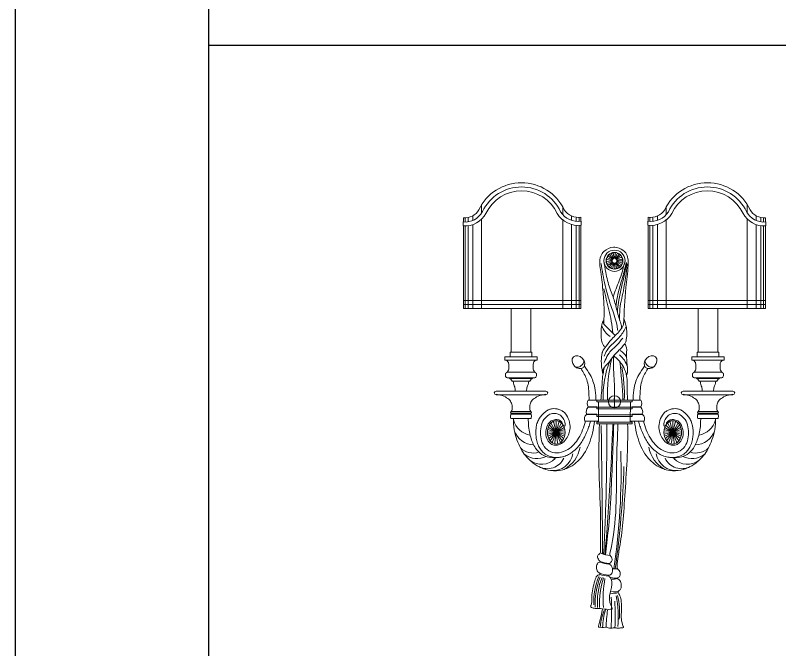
# Model space of a CAD drawing. Header units: inches. Extents: x 193287 to 241687, y 437648 to 550079.
# Drawn here: x 234135.5 to 234550.2, y 460500.8 to 460844.9 of the extents above; entities that cross this region are included whole.
import ezdxf

# ---------------------------------------------------------------- set-up
doc = ezdxf.new("R2010")
doc.units = ezdxf.units.IN
doc.header["$MEASUREMENT"] = 0
doc.layers.add('Bronze', color=40, linetype='Continuous', lineweight=0)
for name, color, linetype in [('CQ SPOT DETAIL DIMENSION', 9, 'Continuous'), ('CQ-legend tex box', 3, 'Continuous'), ('E-LITE-FIXT-NORM-CEILING', 3, 'Continuous')]:
    doc.layers.add(name, color=color, linetype=linetype)

# ---------------------------------------------------------------- blocks, each defined once
blk = doc.blocks.new('laudarte T150')
at = {"color": 1, "lineweight": 0}
for p, q in [((-4940.05, -10901.9), (-4940.05, -10887.47)), ((-4947.26, -10894.69), (-4932.84, -10894.69))]:
    blk.add_line(p, q, dxfattribs=at)
blk.add_circle((-4940.05, -10894.69), 7.21, dxfattribs=at)
at = {"layer": 'Bronze', "color": 0, "lineweight": 0}
for p, q in [((-5098.43, -10659.56), (-5098.43, -10669.67)), ((-5001.68, -10661.87), (-5001.68, -10671.98)), ((-4878.43, -10661.87), (-4878.43, -10671.98)), ((-4781.68, -10659.56), (-4781.68, -10669.67)), ((-5108.8, -10672.86), (-5108.8, -10678.43)), ((-4991.31, -10672.86), (-4991.31, -10678.43)), ((-4888.8, -10672.86), (-4888.8, -10678.43)), ((-4771.31, -10672.86), (-4771.31, -10678.43)), ((-5120.05, -10675.37), (-5120.05, -10680.36)), ((-5117.91, -10675.37), (-5117.91, -10680.42)), ((-5114.52, -10675.37), (-5114.52, -10680.11)), ((-5098.43, -10676.91), (-5098.43, -10783.55)), ((-5001.68, -10676.91), (-5001.68, -10783.55)), ((-4985.59, -10675.37), (-4985.59, -10679.69)), ((-4982.2, -10675.37), (-4982.2, -10679.77)), ((-4980.05, -10675.37), (-4980.05, -10679.58)), ((-4900.05, -10675.37), (-4900.05, -10679.58)), ((-4897.91, -10675.37), (-4897.91, -10679.77)), ((-4894.52, -10675.37), (-4894.52, -10679.69)), ((-4878.43, -10676.91), (-4878.43, -10783.55)), ((-4781.68, -10676.91), (-4781.68, -10783.55)), ((-4765.59, -10675.37), (-4765.59, -10680.11)), ((-4762.2, -10675.37), (-4762.2, -10680.42)), ((-4760.05, -10675.37), (-4760.05, -10680.36)), ((-5120.05, -10684.99), (-5120.05, -10783.55)), ((-5117.91, -10685.04), (-5117.91, -10783.55)), ((-5114.52, -10684.79), (-5114.52, -10783.55)), ((-5108.8, -10683.4), (-5108.8, -10783.55)), ((-4991.31, -10683.4), (-4991.31, -10783.55)), ((-4985.59, -10684.79), (-4985.59, -10783.55)), ((-4982.2, -10685.04), (-4982.2, -10783.55)), ((-4980.05, -10684.99), (-4980.05, -10783.55)), ((-4900.05, -10684.99), (-4900.05, -10783.55)), ((-4897.91, -10685.04), (-4897.91, -10783.55)), ((-4894.52, -10684.79), (-4894.52, -10783.55)), ((-4888.8, -10683.4), (-4888.8, -10783.55)), ((-4771.31, -10683.4), (-4771.31, -10783.55)), ((-4765.59, -10684.79), (-4765.59, -10783.55)), ((-4762.2, -10685.04), (-4762.2, -10783.55)), ((-4760.05, -10684.99), (-4760.05, -10783.55))]:
    blk.add_line(p, q, dxfattribs=at)
at = {"layer": 'Bronze', "lineweight": 0}
for p, q in [((-5034.66, -10859.56), (-5068.26, -10859.56)), ((-4845.44, -10859.56), (-4811.85, -10859.56)), ((-5035.32, -10865.99), (-5067.75, -10865.99)), ((-5038.34, -10867.1), (-5064.73, -10867.1)), ((-5042.16, -10870.27), (-5060.91, -10870.27)), ((-4844.79, -10865.99), (-4812.36, -10865.99)), ((-4841.76, -10867.1), (-4815.38, -10867.1)), ((-4837.94, -10870.27), (-4819.2, -10870.27))]:
    blk.add_line(p, q, dxfattribs=at)
at = {"layer": 'Bronze', "color": 0, "lineweight": 0}
for points in [[(-5120.05, -10675.37, 0.298295), (-5101.85, -10665.72, -0.631092), (-4999.9, -10665.72, 0.301759), (-4980.05, -10674.55, -0.068954)], [(-4760.05, -10675.37, -0.298295), (-4778.26, -10665.72, 0.631092), (-4880.21, -10665.72, -0.301759), (-4900.05, -10674.55, 0.068954)], [(-5120.51, -10680.32, 0.300102), (-5097.42, -10667.98, -0.633889), (-5004.27, -10668.11, 0.299887), (-4979.71, -10679.53, 0.299887)], [(-5120.46, -10684.96, 0.296839), (-5093.29, -10670.06, -0.636601), (-5008.35, -10670.3, 0.295877), (-4979.74, -10684.19, 0.295877)], [(-4759.6, -10680.32, -0.300102), (-4782.69, -10667.98, 0.633889), (-4875.84, -10668.11, -0.299887), (-4900.39, -10679.53, -0.299887)], [(-4759.64, -10684.96, -0.296839), (-4786.82, -10670.06, 0.636601), (-4871.76, -10670.3, -0.295877), (-4900.37, -10684.19, -0.295877)]]:
    blk.add_lwpolyline(points, format="xyb", dxfattribs=at)
for points in [[(-5120.51, -10680.32), (-5120.46, -10684.96)], [(-5120.05, -10680.36), (-5120.05, -10675.37)], [(-4980.05, -10674.55), (-4980.05, -10679.58)], [(-4980.05, -10679.58), (-4980.05, -10675.37)], [(-4979.71, -10679.53), (-4979.74, -10684.19)], [(-4900.39, -10679.53), (-4900.37, -10684.19)], [(-4900.05, -10674.55), (-4900.05, -10679.58)], [(-4900.05, -10679.58), (-4900.05, -10675.37)], [(-4760.05, -10680.36), (-4760.05, -10675.37)], [(-4759.6, -10680.32), (-4759.64, -10684.96)], [(-5051.54, -10783.55), (-5120.05, -10783.55), (-5120.05, -10684.99)], [(-4980.05, -10684.23), (-4980.05, -10783.55), (-5051.54, -10783.55)], [(-4900.05, -10684.23), (-4900.05, -10783.55), (-4828.57, -10783.55)], [(-4828.57, -10783.55), (-4760.05, -10783.55), (-4760.05, -10684.99)]]:
    blk.add_lwpolyline(points, dxfattribs=at)
at = {"layer": 'Bronze', "lineweight": 0}
for points in [[(-4944.87, -10717.79), (-4943.07, -10717.96), (-4941.01, -10723.8)], [(-4942.54, -10716.87), (-4940.84, -10717.48), (-4940.3, -10723.65)], [(-4940.05, -10716.55), (-4938.56, -10717.57), (-4939.58, -10723.68)], [(-4937.57, -10716.87), (-4936.38, -10718.22), (-4938.88, -10723.89)], [(-4935.24, -10717.79), (-4934.42, -10719.39), (-4938.26, -10724.26)], [(-4950.02, -10725.91), (-4948.92, -10724.49), (-4942.88, -10725.89)], [(-4949.86, -10728.41), (-4949.15, -10726.76), (-4942.95, -10726.61)], [(-4949.55, -10723.45), (-4948.13, -10722.35), (-4942.63, -10725.2)], [(-4949.09, -10730.79), (-4948.81, -10729.01), (-4942.84, -10727.33)], [(-4948.49, -10721.19), (-4946.83, -10720.47), (-4942.21, -10724.61)], [(-4946.89, -10719.26), (-4945.11, -10718.98), (-4941.67, -10724.13)], [(-4933.22, -10719.26), (-4932.82, -10721.02), (-4937.75, -10724.78)], [(-4931.62, -10721.19), (-4931.68, -10722.99), (-4937.38, -10725.41)], [(-4930.24, -10728.41), (-4931.52, -10729.69), (-4937.33, -10727.54)], [(-4930.55, -10723.45), (-4931.06, -10725.19), (-4937.19, -10726.11)], [(-4930.09, -10725.91), (-4931, -10727.47), (-4937.17, -10726.84)], [(-4947.75, -10732.91), (-4947.92, -10731.11), (-4942.56, -10728)], [(-4945.92, -10734.62), (-4946.54, -10732.92), (-4942.12, -10728.58)], [(-4943.73, -10735.83), (-4944.74, -10734.34), (-4941.55, -10729.03)], [(-4941.31, -10736.45), (-4942.66, -10735.26), (-4940.88, -10729.32)], [(-4938.8, -10736.45), (-4940.41, -10735.63), (-4940.17, -10729.44)], [(-4936.38, -10735.83), (-4938.14, -10735.43), (-4939.44, -10729.38)], [(-4934.18, -10734.62), (-4935.99, -10734.68), (-4938.76, -10729.13)], [(-4932.36, -10732.91), (-4934.09, -10733.41), (-4938.15, -10728.73)], [(-4931.02, -10730.79), (-4932.57, -10731.71), (-4937.67, -10728.19)], [(-5063.48, -10909.27), (-5051.54, -10909.27)], [(-5063.34, -10908.37), (-5051.54, -10908.37)], [(-5063.24, -10906.24), (-5051.54, -10906.24)], [(-5039.83, -10906.24), (-5051.54, -10906.24)], [(-5039.74, -10908.37), (-5051.54, -10908.37)], [(-5039.59, -10909.27), (-5051.54, -10909.27)], [(-4840.51, -10909.27), (-4828.57, -10909.27)], [(-4840.37, -10908.37), (-4828.57, -10908.37)], [(-4840.28, -10906.24), (-4828.57, -10906.24)], [(-4816.86, -10906.24), (-4828.57, -10906.24)], [(-4816.77, -10908.37), (-4828.57, -10908.37)], [(-4816.63, -10909.27), (-4828.57, -10909.27)], [(-5063.79, -10914.68), (-5051.54, -10914.68)], [(-5039.28, -10914.68), (-5051.54, -10914.68)], [(-5009.49, -10931.15), (-5012.54, -10919.26), (-5013.14, -10918.09)], [(-5009.49, -10931.15), (-5009.49, -10918.87), (-5009.86, -10917.24)], [(-5009.49, -10931.15), (-5006.43, -10919.26), (-5006.4, -10917.86)], [(-4870.62, -10931.15), (-4873.67, -10919.26), (-4873.71, -10917.86)], [(-4870.62, -10931.15), (-4870.62, -10918.87), (-4870.25, -10917.24)], [(-4870.62, -10931.15), (-4867.57, -10919.26), (-4866.96, -10918.09)], [(-4840.82, -10914.68), (-4828.57, -10914.68)], [(-4816.32, -10914.68), (-4828.57, -10914.68)], [(-5009.49, -10931.15), (-5019.72, -10927.83)], [(-5009.49, -10931.15), (-5018.99, -10925.12)], [(-5009.49, -10931.15), (-5017.7, -10922.41)], [(-5009.49, -10931.15), (-5015.4, -10920.39), (-5015.78, -10919.97)], [(-5009.49, -10931.15), (-5003.57, -10920.39), (-5003.41, -10919.81)], [(-5009.49, -10931.15), (-5001.3, -10922.43)], [(-5009.49, -10931.15), (-5000.01, -10925.14)], [(-5009.49, -10931.15), (-4999.27, -10927.83)], [(-4870.62, -10931.15), (-4880.84, -10927.83)], [(-4870.62, -10931.15), (-4880.1, -10925.14)], [(-4870.62, -10931.15), (-4878.81, -10922.43)], [(-4870.62, -10931.15), (-4876.54, -10920.39), (-4876.7, -10919.81)], [(-4870.62, -10931.15), (-4864.7, -10920.39), (-4864.33, -10919.97)], [(-4870.62, -10931.15), (-4862.41, -10922.41)], [(-4870.62, -10931.15), (-4861.12, -10925.12)], [(-4870.62, -10931.15), (-4860.39, -10927.83)], [(-5009.49, -10931.15), (-5020.01, -10930.49)], [(-5009.49, -10931.15), (-5019.9, -10933.14)], [(-5009.49, -10931.15), (-5019.4, -10935.82)], [(-5009.49, -10931.15), (-5018.4, -10938.53)], [(-5009.49, -10931.15), (-5016.71, -10941.09), (-5016.75, -10941.2)], [(-5009.49, -10931.15), (-5014.01, -10942.57), (-5014.17, -10943.6)], [(-5009.49, -10931.15), (-5011.03, -10943.34), (-5010.86, -10944.94)], [(-5009.49, -10931.15), (-4998.97, -10930.49)], [(-5009.49, -10931.15), (-4999.06, -10933.14)], [(-5009.49, -10931.15), (-4999.56, -10935.82)], [(-5009.49, -10931.15), (-5000.55, -10938.54)], [(-5009.49, -10931.15), (-5002.27, -10941.09), (-5002.17, -10941.18)], [(-5009.49, -10931.15), (-5004.97, -10942.57), (-5004.42, -10943.37)], [(-5009.49, -10931.15), (-5007.95, -10943.34), (-5007.41, -10944.8)], [(-4870.62, -10931.15), (-4881.13, -10930.49)], [(-4870.62, -10931.15), (-4881.04, -10933.14)], [(-4870.62, -10931.15), (-4880.55, -10935.82)], [(-4870.62, -10931.15), (-4879.55, -10938.54)], [(-4870.62, -10931.15), (-4877.84, -10941.09), (-4877.94, -10941.18)], [(-4870.62, -10931.15), (-4875.14, -10942.57), (-4875.69, -10943.37)], [(-4870.62, -10931.15), (-4872.16, -10943.34), (-4872.7, -10944.8)], [(-4870.62, -10931.15), (-4860.1, -10930.49)], [(-4870.62, -10931.15), (-4869.08, -10943.34), (-4869.24, -10944.94)], [(-4870.62, -10931.15), (-4866.1, -10942.57), (-4865.94, -10943.6)], [(-4870.62, -10931.15), (-4863.4, -10941.09), (-4863.35, -10941.2)], [(-4870.62, -10931.15), (-4861.71, -10938.53)], [(-4870.62, -10931.15), (-4860.71, -10935.82)], [(-4870.62, -10931.15), (-4860.2, -10933.14)]]:
    blk.add_lwpolyline(points, dxfattribs=at)
at = {"layer": 'Bronze', "color": 0, "lineweight": 0}
for points in [[(-4980.05, -10778.58), (-5120.05, -10778.58), (-5120.05, -10773.96), (-4980.05, -10773.96)], [(-4900.05, -10778.58), (-4760.05, -10778.58), (-4760.05, -10773.96), (-4900.05, -10773.96)]]:
    blk.add_lwpolyline(points, close=True, dxfattribs=at)
at = {"layer": 'Bronze', "lineweight": 0}
for points in [[(-5039.79, -10783.55), (-5063.28, -10783.55), (-5063.28, -10835.64), (-5039.79, -10835.64)], [(-4840.32, -10783.55), (-4816.83, -10783.55), (-4816.83, -10835.64), (-4840.32, -10835.64)], [(-5038.77, -10835.64), (-5064.33, -10835.64), (-5064.33, -10841.01), (-5038.77, -10841.01)], [(-4841.33, -10835.64), (-4815.78, -10835.64), (-4815.78, -10841.01), (-4841.33, -10841.01)], [(-5070.91, -10841.01), (-5032.16, -10841.01), (-5032.16, -10845.23), (-5070.91, -10845.23)], [(-4809.2, -10841.01), (-4847.95, -10841.01), (-4847.95, -10845.23), (-4809.2, -10845.23)], [(-4961.21, -10892.62), (-4918.89, -10892.62), (-4918.89, -10894.69), (-4961.21, -10894.69)], [(-4959.05, -10894.69), (-4921.06, -10894.69), (-4920.88, -10918.8), (-4958.87, -10918.8)], [(-4961.21, -10900.98), (-4918.89, -10900.98), (-4918.89, -10903.04), (-4961.21, -10903.04)], [(-4961.21, -10910.31), (-4918.89, -10910.31), (-4918.89, -10912.38), (-4961.21, -10912.38)], [(-4961.21, -10918.8), (-4918.89, -10918.8), (-4918.89, -10920.87), (-4961.21, -10920.87)]]:
    blk.add_lwpolyline(points, close=True, dxfattribs=at)
for points in [[(-5051.54, -10882.03), (-5081.22, -10882.03, 1), (-5081.22, -10886.32), (-5051.59, -10886.32)], [(-5051.54, -10882.03), (-5021.85, -10882.03, -1), (-5021.85, -10886.32), (-5051.49, -10886.32)], [(-4828.57, -10882.03), (-4858.26, -10882.03, 1), (-4858.26, -10886.32), (-4828.62, -10886.32)], [(-4828.57, -10882.03), (-4798.89, -10882.03, -1), (-4798.89, -10886.32), (-4828.52, -10886.32)], [(-4961.21, -10892.62), (-4971.37, -10892.55, 0.259568), (-4971.58, -10900.69), (-4961.27, -10900.68)], [(-4918.89, -10892.62), (-4908.74, -10892.55, -0.259568), (-4908.52, -10900.69), (-4918.84, -10900.68)], [(-4961.21, -10909.79), (-4973.33, -10909.7, 0.356307), (-4975.34, -10917.83), (-4959.23, -10917.81)], [(-4961.21, -10901.23), (-4971.63, -10901.16, 0.275839), (-4973.23, -10909.22), (-4961.21, -10909.29)], [(-4918.89, -10909.79), (-4906.78, -10909.7, -0.356307), (-4904.77, -10917.83), (-4920.88, -10917.81)], [(-4918.89, -10901.23), (-4908.48, -10901.16, -0.275839), (-4906.88, -10909.22), (-4918.89, -10909.29)]]:
    blk.add_lwpolyline(points, format="xyb", dxfattribs=at)
for radius in [12.66, 9.99, 2.9]:
    blk.add_circle((-4940.05, -10726.54), radius, dxfattribs=at)
for centre, radius, start, end in [((-4955.9, -10790.07), 34.27, 308.15433, 335.51856), ((-4931.92, -10855.62), 26.78, 123.99408, 146.66777), ((-4985.2, -10844.77), 8.81, 263.63816, 355.44544), ((-4927.38, -10861.64), 29.46, 128.92441, 163.1237), ((-5143.03, -10889.75), 211.52, 359.22417, 12.75284), ((-4894.91, -10844.77), 8.81, 184.55456, 276.36184), ((-4783.85, -10885.95), 168.04, 168.73266, 182.27388), ((-4260.99, -10924.97), 689.91, 173.51687, 177.31265), ((-5046.68, -10889.22), 120.31, 358.38262, 20.95276), ((-5036.33, -10909.7), 25.07, 195.26103, 260.34411), ((-4843.77, -10909.7), 25.07, 279.65589, 344.73897), ((-5036.62, -10922.03), 23.82, 198.4854, 270.17512), ((-4843.49, -10922.03), 23.82, 269.82488, 341.5146), ((-5037.35, -10935.04), 20.75, 224.02273, 290.1321), ((-5017.5, -10942.67), 36.94, 298.09421, 350.61089), ((-4203.29, -10979.66), 744.59, 177.99756, 188.80723), ((-4862.61, -10942.67), 36.94, 189.38911, 241.90579), ((-4842.75, -10935.04), 20.75, 249.8679, 315.97727), ((-5032.51, -10937.36), 24.97, 234.17264, 296.10934), ((-5027.03, -10946.87), 22.41, 231.50477, 316.85154), ((-5020.18, -10952.43), 22.04, 242.40696, 334.01705), ((-5013.79, -10952.51), 24.24, 265.35472, 350.38271), ((-4866.32, -10952.51), 24.24, 189.61729, 274.64528), ((-4859.92, -10952.43), 22.04, 205.98295, 297.59304), ((-4853.08, -10946.87), 22.41, 223.14846, 308.49523), ((-4847.59, -10937.36), 24.97, 243.89066, 305.82736), ((-3857.29, -10939.01), 1094.55, 181.70783, 188.1269), ((-4935.93, -11050.88), 27.07, 272.22502, 296.05206), ((-4938.5, -11044.71), 43.17, 276.83787, 290.9401), ((-4935.33, -11051.31), 36.79, 273.11782, 289.96704), ((-4939.09, -11113.47), 19.8, 86.00994, 104.15409), ((-4936.3, -11048.97), 53.5, 273.61253, 285.00454), ((-4935.29, -11069.12), 32.31, 274.66691, 293.91116), ((-4940.87, -11085.87), 18.92, 261.10746, 285.78561), ((-4938.43, -11080.36), 25.69, 258.16881, 274.28461), ((-5060.68, -11130.08), 134.28, 355.73191, 10.66089), ((-5015.34, -11134.64), 93.2, 356.75428, 18.87742), ((-4996.62, -11132.95), 77.04, 354.74764, 22.09755), ((-4999.15, -11134.88), 82.2, 356.63196, 22.38944), ((-4991.4, -11132.69), 76.07, 356.99575, 23.06878), ((-4859.65, -11145.9), 86.51, 166.38656, 185.38263), ((-4801.59, -11151.11), 142.88, 169.84439, 184.64302), ((-4938.48, -11106.09), 16.97, 249.35917, 279.86388), ((-4940.28, -11101.73), 19.65, 258.26771, 281.16085), ((-4370.91, -11144.28), 565.53, 178.29195, 182.07126), ((-4722.14, -11150.24), 218.89, 175.35831, 183.61644), ((-5072.09, -11165.29), 141.95, 0.67668, 9.00122), ((-5031.89, -11169.5), 106.16, 3.19668, 14.5839), ((-4981.82, -11166.29), 58.61, 3.7148, 23.06986)]:
    blk.add_arc(centre, radius, start, end, dxfattribs=at)
at = {"layer": 'Bronze', "lineweight": 0, "extrusion": (0, 0, -1)}
for centre, major_axis, ratio in [((-4983.06, -10847.48), (5.95, -6.33), 0.764848), ((-5009.49, -10931.15), (-0.07, 13.92), 0.756587)]:
    blk.add_ellipse(centre, major_axis=major_axis, ratio=ratio, dxfattribs=at)
at = {"layer": 'Bronze', "lineweight": 0}
for centre, major_axis, ratio in [((-4897.05, -10847.48), (-5.95, -6.33), 0.764848), ((-4870.62, -10931.15), (0.07, 13.92), 0.756587)]:
    blk.add_ellipse(centre, major_axis=major_axis, ratio=ratio, dxfattribs=at)
for points in [[(-4950.86, -10802.48), (-4953.78, -10758.55), (-4956.19, -10732.05), (-4953.47, -10717.11), (-4945.62, -10711.74), (-4938.96, -10710.43), (-4927.48, -10715.48), (-4923.79, -10721), (-4923.67, -10739.8), (-4926.48, -10764.39), (-4927.65, -10784.53), (-4927.25, -10801.73)], [(-4952.71, -10726.54), (-4946.52, -10747.92), (-4939.31, -10767.15), (-4938.47, -10770)], [(-4927.4, -10726.54), (-4929.57, -10740.59), (-4934.6, -10759.26), (-4937.74, -10767.89), (-4942.13, -10782.16), (-4946.53, -10798.32), (-4948.26, -10804.28), (-4948.42, -10807.36)], [(-4955.26, -10730.71), (-4950.62, -10762.42), (-4946.3, -10787.09), (-4946.2, -10793.15), (-4946.2, -10797.33)], [(-4954.74, -10729.44), (-4952, -10742.37), (-4945.24, -10773.46), (-4943.72, -10784.53), (-4943.61, -10788.06)], [(-4954.23, -10728.61), (-4949.63, -10746.33), (-4944.86, -10763.72), (-4942.52, -10775.18), (-4941.78, -10780.83)], [(-4924.11, -10729.64), (-4928.82, -10755.92), (-4936.99, -10783.45), (-4943.22, -10805.03), (-4943.91, -10809.87)], [(-4951.21, -10795.39), (-4953.93, -10804.44), (-4954.06, -10820.61), (-4953.41, -10823.21), (-4946.64, -10831.76), (-4937.75, -10841.73), (-4930.96, -10850.33), (-4926.14, -10857.24), (-4926.14, -10860.63), (-4926.53, -10861.28)], [(-4951.21, -10795.39), (-4950.91, -10802.26), (-4947.8, -10808.22), (-4936.84, -10819.95), (-4930.05, -10828.43), (-4925.87, -10835.08), (-4925.48, -10836.12)], [(-4954.07, -10805.09), (-4946.95, -10816.51), (-4931.15, -10833.18), (-4927.78, -10840.34)], [(-4949.88, -10818.85), (-4942.85, -10827.18), (-4933.63, -10836.54), (-4928.95, -10845.16), (-4927.2, -10848.67)], [(-4925.91, -10859.97), (-4924.31, -10846.03), (-4925.48, -10836.12)], [(-4923.68, -10892.62), (-4924.86, -10881.36), (-4926.3, -10862.53), (-4926.53, -10861.28), (-4927.65, -10854.23)], [(-5080.97, -10885.76), (-5077.86, -10886.32), (-5070.19, -10888.97), (-5064.98, -10892.9), (-5062.41, -10897.39), (-5061.92, -10900.66), (-5062.18, -10903.77), (-5063.37, -10906.39), (-5064.02, -10907.26), (-5063.22, -10908.68), (-5063.27, -10909.05), (-5063.65, -10909.43), (-5063.84, -10910.05), (-5063.79, -10914.68)], [(-5022.1, -10885.76), (-5025.21, -10886.32), (-5032.88, -10888.97), (-5038.09, -10892.9), (-5040.66, -10897.39), (-5041.15, -10900.66), (-5040.89, -10903.77), (-5039.7, -10906.39), (-5039.05, -10907.26), (-5039.85, -10908.68), (-5039.8, -10909.05), (-5039.42, -10909.43), (-5039.23, -10910.05), (-5039.28, -10914.68)], [(-4858.01, -10885.76), (-4854.89, -10886.32), (-4847.22, -10888.97), (-4842.02, -10892.9), (-4839.44, -10897.39), (-4838.96, -10900.66), (-4839.22, -10903.77), (-4840.41, -10906.39), (-4841.06, -10907.26), (-4840.26, -10908.68), (-4840.3, -10909.05), (-4840.68, -10909.43), (-4840.87, -10910.05), (-4840.82, -10914.68)], [(-4799.14, -10885.76), (-4802.25, -10886.32), (-4809.92, -10888.97), (-4815.12, -10892.9), (-4817.7, -10897.39), (-4818.18, -10900.66), (-4817.92, -10903.77), (-4816.73, -10906.39), (-4816.08, -10907.26), (-4816.89, -10908.68), (-4816.84, -10909.05), (-4816.46, -10909.43), (-4816.27, -10910.05), (-4816.32, -10914.68)], [(-4944.22, -10921.13), (-4942.57, -10968.3), (-4934.83, -11074.05), (-4934.67, -11077.54), (-4935.8, -11079.13), (-4937.2, -11082.42), (-4936.92, -11084.3), (-4935.8, -11085.99), (-4934.29, -11087.3), (-4933.26, -11087.68), (-4933.16, -11087.86), (-4933.63, -11088.15), (-4935.42, -11089.18), (-4937.39, -11092.28), (-4937.77, -11094.91), (-4937.2, -11098), (-4936.08, -11100.26), (-4934.2, -11101.19), (-4932.13, -11101.66), (-4932.04, -11101.82), (-4932.37, -11102.23), (-4933.29, -11102.4), (-4934.61, -11103.56), (-4935.85, -11105.71), (-4936.77, -11109.19), (-4936.44, -11138.83), (-4936.96, -11141.85), (-4936.75, -11141.85), (-4935.19, -11142.05), (-4925.6, -11141.43), (-4916.85, -11140.91), (-4912.79, -11139.87), (-4911.64, -11137.99), (-4911.75, -11137.79), (-4913.1, -11127.38), (-4916.64, -11108.02), (-4919.35, -11102.19), (-4921.33, -11100.94), (-4922.58, -11100.52), (-4922.58, -11099.07), (-4921.23, -11098.13), (-4918.64, -11093.22), (-4919.61, -11087.75), (-4921.48, -11086.21), (-4922.96, -11085.69), (-4923.09, -11085.11), (-4922.38, -11084.21), (-4920.9, -11082.28), (-4919.93, -11079.77), (-4921.31, -11076.56), (-4922.85, -11075.03), (-4923.36, -11072.76), (-4923.36, -11069.64), (-4923.34, -11031.22), (-4921.49, -10970.41), (-4922.13, -10921.13)], [(-4927.12, -11076.48), (-4930.09, -11004.54), (-4930.85, -10921.13)], [(-4925.88, -11076.02), (-4925.46, -11026.68), (-4924.29, -10922.89)]]:
    blk.add_spline(points, degree=3, dxfattribs=at)
for points, knots in [([(-4927.38, -10760.13), (-4929.34, -10768.39), (-4932.36, -10781.17), (-4936.54, -10798.61), (-4937.48, -10807.97), (-4937.9, -10812.74)], [0, 0, 0, 0, 25.485911, 39.395704, 53.714859, 53.714859, 53.714859, 53.714859]), ([(-4927.46, -10796.91), (-4926.78, -10798.19), (-4925.92, -10800.7), (-4932.59, -10806.94), (-4936.91, -10812.02), (-4940.99, -10815.67)], [0, 0, 0, 0, 3.043732, 7.415023, 24.29117, 24.29117, 24.29117, 24.29117]), ([(-4928.96, -10829.89), (-4928.2, -10829.1), (-4924.43, -10824.99), (-4924.28, -10814.24), (-4924.08, -10803.9), (-4926.52, -10798.51), (-4927.46, -10796.91)], [72.109381, 72.109381, 72.109381, 72.109381, 75.349525, 88.635986, 101.826513, 106.247988, 106.247988, 106.247988, 106.247988]), ([(-4952.14, -10825.74), (-4952.75, -10826.44), (-4955.43, -10829.93), (-4952.55, -10843.34), (-4957.48, -10855.36), (-4954.37, -10863.34), (-4954.22, -10863.73)], [39.30217, 39.30217, 39.30217, 39.30217, 42.035863, 52.283079, 76.662266, 77.897437, 77.897437, 77.897437, 77.897437]), ([(-5069.45, -10845.23), (-5068.52, -10845.68), (-5066.22, -10846.82), (-5066.09, -10851.28), (-5065.63, -10855.05), (-5066.8, -10858.11), (-5068.37, -10859.54), (-5069.6, -10860.59), (-5070.15, -10862.04), (-5070.22, -10863.62), (-5069.49, -10865.22), (-5067.82, -10866.32), (-5065.74, -10865.64), (-5064.99, -10867.14), (-5064.13, -10867.17), (-5062.94, -10867.9), (-5062.96, -10870.01), (-5061.52, -10870.07), (-5060.7, -10870.22), (-5060.6, -10873.09), (-5058.74, -10876.46), (-5058.34, -10880.24), (-5058.18, -10882.03)], [0, 0, 0, 0, 2.91398, 7.246775, 11.842572, 14.561696, 16.606637, 18.182231, 19.308587, 21.157082, 22.788951, 24.342065, 26.804687, 27.957566, 28.515678, 29.246821, 31.998962, 32.720639, 33.381562, 34.202309, 40.17056, 45.449802, 45.449802, 45.449802, 45.449802]), ([(-5033.62, -10845.23), (-5034.55, -10845.68), (-5036.85, -10846.82), (-5036.98, -10851.28), (-5037.44, -10855.05), (-5036.27, -10858.11), (-5034.7, -10859.54), (-5033.47, -10860.59), (-5032.92, -10862.04), (-5032.85, -10863.62), (-5033.58, -10865.22), (-5035.25, -10866.32), (-5037.33, -10865.64), (-5038.08, -10867.14), (-5038.94, -10867.17), (-5040.14, -10867.9), (-5040.11, -10870.01), (-5041.55, -10870.07), (-5042.37, -10870.22), (-5042.47, -10873.09), (-5044.33, -10876.46), (-5044.73, -10880.24), (-5044.89, -10882.03)], [0, 0, 0, 0, 2.91398, 7.246775, 11.842572, 14.561696, 16.606637, 18.182231, 19.308587, 21.157082, 22.788951, 24.342065, 26.804687, 27.957566, 28.515678, 29.246821, 31.998962, 32.720639, 33.381562, 34.202309, 40.17056, 45.449802, 45.449802, 45.449802, 45.449802]), ([(-4955.51, -10892.62), (-4955.37, -10887.49), (-4955.11, -10878.43), (-4955.3, -10867.78), (-4953.51, -10859.13), (-4950.55, -10851.74), (-4944.86, -10845.06), (-4941.04, -10841.38), (-4939.32, -10839.77)], [0, 0, 0, 0, 15.408683, 27.24496, 31.74597, 41.853784, 50.700117, 57.807121, 57.807121, 57.807121, 57.807121]), ([(-4939.83, -10892.62), (-4940.15, -10877.23), (-4939.73, -10863.65), (-4938.32, -10851.33), (-4939.32, -10839.77)], [137.434449, 137.434449, 137.434449, 137.434449, 181.991232, 208.301888, 208.301888, 208.301888, 208.301888]), ([(-4846.49, -10845.23), (-4845.56, -10845.68), (-4843.26, -10846.82), (-4843.13, -10851.28), (-4842.67, -10855.05), (-4843.84, -10858.11), (-4845.41, -10859.54), (-4846.64, -10860.59), (-4847.19, -10862.04), (-4847.25, -10863.62), (-4846.53, -10865.22), (-4844.86, -10866.32), (-4842.78, -10865.64), (-4842.03, -10867.14), (-4841.17, -10867.17), (-4839.97, -10867.9), (-4840, -10870.01), (-4838.56, -10870.07), (-4837.73, -10870.22), (-4837.64, -10873.09), (-4835.77, -10876.46), (-4835.37, -10880.24), (-4835.22, -10882.03)], [0, 0, 0, 0, 2.91398, 7.246775, 11.842572, 14.561696, 16.606637, 18.182231, 19.308587, 21.157082, 22.788951, 24.342065, 26.804687, 27.957566, 28.515678, 29.246821, 31.998962, 32.720639, 33.381562, 34.202309, 40.17056, 45.449802, 45.449802, 45.449802, 45.449802]), ([(-4810.66, -10845.23), (-4811.58, -10845.68), (-4813.89, -10846.82), (-4814.01, -10851.28), (-4814.47, -10855.05), (-4813.3, -10858.11), (-4811.74, -10859.54), (-4810.5, -10860.59), (-4809.96, -10862.04), (-4809.89, -10863.62), (-4810.61, -10865.22), (-4812.29, -10866.32), (-4814.37, -10865.64), (-4815.11, -10867.14), (-4815.97, -10867.17), (-4817.17, -10867.9), (-4817.15, -10870.01), (-4818.59, -10870.07), (-4819.41, -10870.22), (-4819.5, -10873.09), (-4821.37, -10876.46), (-4821.77, -10880.24), (-4821.93, -10882.03)], [0, 0, 0, 0, 2.91398, 7.246775, 11.842572, 14.561696, 16.606637, 18.182231, 19.308587, 21.157082, 22.788951, 24.342065, 26.804687, 27.957566, 28.515678, 29.246821, 31.998962, 32.720639, 33.381562, 34.202309, 40.17056, 45.449802, 45.449802, 45.449802, 45.449802]), ([(-4979.85, -10855.17), (-4977.03, -10859.94), (-4971.54, -10869.18), (-4970.62, -10882.22), (-4970.39, -10890.42), (-4970.39, -10892.55)], [0, 0, 0, 0, 13.799921, 31.87904, 38.261377, 38.261377, 38.261377, 38.261377]), ([(-4975.96, -10852.22), (-4973.45, -10855.63), (-4967.75, -10863.36), (-4963.21, -10876.66), (-4962.35, -10886.94), (-4962.26, -10891.87), (-4962.26, -10892.61)], [0, 0, 0, 0, 12.648486, 28.715628, 41.297626, 43.510724, 43.510724, 43.510724, 43.510724]), ([(-4904.15, -10852.22), (-4906.66, -10855.63), (-4912.35, -10863.36), (-4916.9, -10876.66), (-4917.76, -10886.94), (-4917.84, -10891.87), (-4917.85, -10892.61)], [0, 0, 0, 0, 12.648486, 28.715628, 41.297626, 43.510724, 43.510724, 43.510724, 43.510724]), ([(-4900.26, -10855.17), (-4903.08, -10859.94), (-4908.56, -10869.18), (-4909.49, -10882.22), (-4909.71, -10890.42), (-4909.71, -10892.55)], [0, 0, 0, 0, 13.799921, 31.87904, 38.261377, 38.261377, 38.261377, 38.261377]), ([(-4968.65, -10917.82), (-4968.92, -10918.76), (-4969.2, -10919.68), (-4969.78, -10921.6), (-4970.09, -10922.59), (-4971.06, -10925.57), (-4971.77, -10927.56), (-4973.5, -10931.97), (-4974.57, -10934.39), (-4976.77, -10938.69), (-4977.85, -10940.57), (-4980.25, -10944.26), (-4981.57, -10946.05), (-4984.66, -10949.7), (-4986.47, -10951.53), (-4989.99, -10954.47), (-4991.62, -10955.64), (-4995.12, -10957.72), (-4996.98, -10958.62), (-5000.89, -10960.05), (-5002.95, -10960.59), (-5007.2, -10961.18), (-5009.39, -10961.24), (-5013.77, -10960.78), (-5015.98, -10960.27), (-5020.23, -10958.54), (-5022.19, -10957.37), (-5025.28, -10954.87), (-5026.5, -10953.66), (-5028.14, -10951.6), (-5028.68, -10950.84), (-5029.64, -10949.29), (-5030.07, -10948.5), (-5031.51, -10945.52), (-5032.23, -10943.28), (-5032.94, -10940.14), (-5033.12, -10939.21), (-5033.41, -10937.34), (-5033.53, -10936.41), (-5033.78, -10933.6), (-5033.83, -10931.74), (-5033.75, -10929.27), (-5033.72, -10928.66), (-5033.64, -10927.41), (-5033.58, -10926.78), (-5033.37, -10924.87), (-5033.16, -10923.57), (-5032.62, -10921.26), (-5032.33, -10920.26), (-5031.79, -10918.74), (-5031.59, -10918.24), (-5031.01, -10916.91), (-5030.59, -10916.1), (-5029.7, -10914.57), (-5029.22, -10913.84), (-5028.22, -10912.46), (-5027.71, -10911.81), (-5026.75, -10910.68), (-5026.3, -10910.19), (-5025.57, -10909.42), (-5025.29, -10909.14), (-5024.78, -10908.63), (-5024.55, -10908.42), (-5024.08, -10907.97), (-5023.84, -10907.75), (-5023.08, -10907.09), (-5022.54, -10906.64), (-5021.33, -10905.74), (-5020.65, -10905.29), (-5019.32, -10904.54), (-5018.7, -10904.24), (-5017.47, -10903.74), (-5016.85, -10903.54), (-5015.64, -10903.23), (-5015.04, -10903.11), (-5013.11, -10902.85), (-5011.82, -10902.83), (-5010.03, -10902.98), (-5009.5, -10903.04), (-5008.57, -10903.19), (-5008.16, -10903.27), (-5007.32, -10903.46), (-5006.9, -10903.56), (-5005.63, -10903.94), (-5004.77, -10904.26), (-5003.45, -10904.9), (-5002.98, -10905.16), (-5002.19, -10905.64), (-5001.87, -10905.86), (-5001.25, -10906.31), (-5000.95, -10906.55), (-5000.08, -10907.28), (-4999.54, -10907.8), (-4999.04, -10908.35), (-4997.88, -10909.55), (-4996.12, -10912.49)], [62.368868, 62.368868, 62.368868, 62.368868, 65.178196, 65.178196, 68.166392, 68.166392, 74.142784, 74.142784, 81.519402, 81.519402, 87.423241, 87.423241, 93.32708, 93.32708, 99.991483, 99.991483, 105.103697, 105.103697, 110.215912, 110.215912, 115.328126, 115.328126, 120.440341, 120.440341, 125.552555, 125.552555, 130.66477, 130.66477, 134.534525, 134.534525, 136.620482, 136.620482, 138.706439, 138.706439, 144.422312, 144.422312, 146.880314, 146.880314, 149.338315, 149.338315, 154.254317, 154.254317, 155.880578, 155.880578, 157.506838, 157.506838, 160.759359, 160.759359, 163.253462, 163.253462, 164.506869, 164.506869, 166.58847, 166.58847, 168.670071, 168.670071, 170.685773, 170.685773, 172.32509, 172.32509, 173.340739, 173.340739, 174.136049, 174.136049, 174.93136, 174.93136, 176.52198, 176.52198, 178.260526, 178.260526, 179.620764, 179.620764, 180.805592, 180.805592, 181.99042, 181.99042, 184.632132, 184.632132, 185.76939, 185.76939, 186.684473, 186.684473, 187.599556, 187.599556, 189.429722, 189.429722, 190.444958, 190.444958, 191.171442, 191.171442, 191.897926, 191.897926, 193.350895, 193.350895, 193.386195, 193.386195, 193.386195, 193.386195]), ([(-4974.47, -10917.83), (-4976.55, -10924.84), (-4981.15, -10937.59), (-4992.86, -10951.15), (-5005.55, -10956.18), (-5016.42, -10955.18), (-5024.68, -10948.49), (-5027.94, -10938.91), (-5028.51, -10929.31), (-5027.06, -10919.76), (-5022.09, -10912.79), (-5015.91, -10908.36), (-5009.86, -10908.33), (-5004.79, -10910.07), (-5000.7, -10914.76), (-4998.99, -10919.26), (-4998.81, -10923.63), (-4999.99, -10923.93), (-5001.33, -10922.2), (-5001.93, -10919.42), (-5005.54, -10916.18), (-5009.96, -10915.58), (-5016.37, -10917.17), (-5020.33, -10922.8), (-5022.37, -10930.15), (-5021.64, -10938.12), (-5017.67, -10944.24), (-5012.15, -10946.66), (-5005.85, -10946.3), (-4999.79, -10942.19), (-4995.64, -10936.16), (-4993.03, -10929.26), (-4992.79, -10921.08), (-4994.62, -10915.39), (-4996.12, -10912.49)], [63.972521, 63.972521, 63.972521, 63.972521, 85.806833, 104.412492, 115.567352, 125.580001, 135.68145, 145.530668, 154.972089, 164.588595, 173.546858, 180.243663, 186.061543, 190.762198, 196.154629, 202.969451, 206.076971, 206.609447, 208.25225, 211.802921, 215.706133, 221.205285, 226.249122, 232.843546, 240.35907, 249.06574, 256.012737, 261.099986, 266.40181, 274.285578, 282.057989, 288.099747, 296.23284, 305.871981, 305.871981, 305.871981, 305.871981]), ([(-4911.45, -10917.82), (-4911.19, -10918.76), (-4910.91, -10919.68), (-4910.33, -10921.6), (-4910.02, -10922.59), (-4909.04, -10925.57), (-4908.34, -10927.56), (-4906.61, -10931.97), (-4905.54, -10934.39), (-4903.34, -10938.69), (-4902.26, -10940.57), (-4899.85, -10944.26), (-4898.54, -10946.05), (-4895.45, -10949.7), (-4893.64, -10951.53), (-4890.12, -10954.47), (-4888.48, -10955.64), (-4884.98, -10957.72), (-4883.12, -10958.62), (-4879.21, -10960.05), (-4877.16, -10960.59), (-4872.91, -10961.18), (-4870.72, -10961.24), (-4866.33, -10960.78), (-4864.13, -10960.27), (-4859.88, -10958.54), (-4857.91, -10957.37), (-4854.82, -10954.87), (-4853.61, -10953.66), (-4851.96, -10951.6), (-4851.43, -10950.84), (-4850.46, -10949.29), (-4850.03, -10948.5), (-4848.59, -10945.52), (-4847.88, -10943.28), (-4847.16, -10940.14), (-4846.99, -10939.21), (-4846.69, -10937.34), (-4846.58, -10936.41), (-4846.33, -10933.6), (-4846.28, -10931.74), (-4846.35, -10929.27), (-4846.38, -10928.66), (-4846.47, -10927.41), (-4846.52, -10926.78), (-4846.74, -10924.87), (-4846.95, -10923.57), (-4847.48, -10921.26), (-4847.77, -10920.26), (-4848.32, -10918.74), (-4848.52, -10918.24), (-4849.1, -10916.91), (-4849.51, -10916.1), (-4850.41, -10914.57), (-4850.89, -10913.84), (-4851.88, -10912.46), (-4852.4, -10911.81), (-4853.36, -10910.68), (-4853.8, -10910.19), (-4854.54, -10909.42), (-4854.82, -10909.14), (-4855.33, -10908.63), (-4855.56, -10908.42), (-4856.03, -10907.97), (-4856.27, -10907.75), (-4857.03, -10907.09), (-4857.56, -10906.64), (-4858.77, -10905.74), (-4859.46, -10905.29), (-4860.78, -10904.54), (-4861.4, -10904.24), (-4862.64, -10903.74), (-4863.25, -10903.54), (-4864.46, -10903.23), (-4865.07, -10903.11), (-4866.99, -10902.85), (-4868.29, -10902.83), (-4870.07, -10902.98), (-4870.6, -10903.04), (-4871.54, -10903.19), (-4871.95, -10903.27), (-4872.79, -10903.46), (-4873.21, -10903.56), (-4874.48, -10903.94), (-4875.34, -10904.26), (-4876.66, -10904.9), (-4877.12, -10905.16), (-4877.91, -10905.64), (-4878.24, -10905.86), (-4878.86, -10906.31), (-4879.16, -10906.55), (-4880.03, -10907.28), (-4880.56, -10907.8), (-4881.07, -10908.35), (-4882.23, -10909.55), (-4883.98, -10912.49)], [62.368868, 62.368868, 62.368868, 62.368868, 65.178196, 65.178196, 68.166392, 68.166392, 74.142784, 74.142784, 81.519402, 81.519402, 87.423241, 87.423241, 93.32708, 93.32708, 99.991483, 99.991483, 105.103697, 105.103697, 110.215912, 110.215912, 115.328126, 115.328126, 120.440341, 120.440341, 125.552555, 125.552555, 130.66477, 130.66477, 134.534525, 134.534525, 136.620482, 136.620482, 138.706439, 138.706439, 144.422312, 144.422312, 146.880314, 146.880314, 149.338315, 149.338315, 154.254317, 154.254317, 155.880578, 155.880578, 157.506838, 157.506838, 160.759359, 160.759359, 163.253462, 163.253462, 164.506869, 164.506869, 166.58847, 166.58847, 168.670071, 168.670071, 170.685773, 170.685773, 172.32509, 172.32509, 173.340739, 173.340739, 174.136049, 174.136049, 174.93136, 174.93136, 176.52198, 176.52198, 178.260526, 178.260526, 179.620764, 179.620764, 180.805592, 180.805592, 181.99042, 181.99042, 184.632132, 184.632132, 185.76939, 185.76939, 186.684473, 186.684473, 187.599556, 187.599556, 189.429722, 189.429722, 190.444958, 190.444958, 191.171442, 191.171442, 191.897926, 191.897926, 193.350895, 193.350895, 193.386195, 193.386195, 193.386195, 193.386195]), ([(-4905.64, -10917.83), (-4903.56, -10924.84), (-4898.95, -10937.59), (-4887.25, -10951.15), (-4874.55, -10956.18), (-4863.69, -10955.18), (-4855.42, -10948.49), (-4852.17, -10938.91), (-4851.6, -10929.31), (-4853.04, -10919.76), (-4858.02, -10912.79), (-4864.19, -10908.36), (-4870.25, -10908.33), (-4875.31, -10910.07), (-4879.41, -10914.76), (-4881.11, -10919.26), (-4881.3, -10923.63), (-4880.12, -10923.93), (-4878.78, -10922.2), (-4878.17, -10919.42), (-4874.57, -10916.18), (-4870.15, -10915.58), (-4863.74, -10917.17), (-4859.78, -10922.8), (-4857.74, -10930.15), (-4858.47, -10938.12), (-4862.44, -10944.24), (-4867.95, -10946.66), (-4874.26, -10946.3), (-4880.32, -10942.19), (-4884.47, -10936.16), (-4887.08, -10929.26), (-4887.32, -10921.08), (-4885.49, -10915.39), (-4883.98, -10912.49)], [63.972521, 63.972521, 63.972521, 63.972521, 85.806833, 104.412492, 115.567352, 125.580001, 135.68145, 145.530668, 154.972089, 164.588595, 173.546858, 180.243663, 186.061543, 190.762198, 196.154629, 202.969451, 206.076971, 206.609447, 208.25225, 211.802921, 215.706133, 221.205285, 226.249122, 232.843546, 240.35907, 249.06574, 256.012737, 261.099986, 266.40181, 274.285578, 282.057989, 288.099747, 296.23284, 305.871981, 305.871981, 305.871981, 305.871981]), ([(-4963.95, -10917.82), (-4964.55, -10922.63), (-4966.72, -10936.14), (-4973.7, -10955.21), (-4987.33, -10970.01), (-5001.87, -10976.67), (-5019.21, -10977.7), (-5036.49, -10969.76), (-5050.8, -10954.42), (-5057.78, -10937.62), (-5060.49, -10923.58), (-5060.54, -10916.83), (-5060.5, -10914.68)], [68.77354, 68.77354, 68.77354, 68.77354, 83.328832, 109.82437, 128.341011, 142.059858, 156.847278, 179.098943, 196.461797, 218.812843, 232.639176, 239.086597, 239.086597, 239.086597, 239.086597]), ([(-5006.01, -10961), (-5008.42, -10961.23), (-5015.45, -10961.92), (-5026.21, -10958.77), (-5035.67, -10949.39), (-5039.56, -10938.62), (-5042.04, -10928.48), (-5042.78, -10921.01), (-5042.82, -10916.45), (-5042.82, -10914.68)], [0, 0, 0, 0, 7.261049, 21.155367, 31.846231, 46.071598, 54.799496, 63.195458, 68.498371, 68.498371, 68.498371, 68.498371]), ([(-4916.16, -10917.82), (-4915.56, -10922.63), (-4913.39, -10936.14), (-4906.41, -10955.21), (-4892.78, -10970.01), (-4878.23, -10976.67), (-4860.9, -10977.7), (-4843.62, -10969.76), (-4829.31, -10954.42), (-4822.33, -10937.62), (-4819.62, -10923.58), (-4819.57, -10916.83), (-4819.6, -10914.68)], [68.77354, 68.77354, 68.77354, 68.77354, 83.328832, 109.82437, 128.341011, 142.059858, 156.847278, 179.098943, 196.461797, 218.812843, 232.639176, 239.086597, 239.086597, 239.086597, 239.086597]), ([(-4874.1, -10961), (-4871.69, -10961.23), (-4864.66, -10961.92), (-4853.9, -10958.77), (-4844.44, -10949.39), (-4840.55, -10938.62), (-4838.06, -10928.48), (-4837.33, -10921.01), (-4837.29, -10916.45), (-4837.29, -10914.68)], [0, 0, 0, 0, 7.261049, 21.155367, 31.846231, 46.071598, 54.799496, 63.195458, 68.498371, 68.498371, 68.498371, 68.498371]), ([(-4955.65, -10920.87), (-4956.53, -10941.87), (-4952.6, -11007.74), (-4948.74, -11057.29), (-4943.83, -11080), (-4942.84, -11094.04), (-4946.67, -11096.18), (-4947.17, -11100.05), (-4946.12, -11103.8), (-4943.9, -11104.22), (-4943.44, -11105.18), (-4944.07, -11106.04), (-4945.62, -11106.79), (-4947.86, -11109.62), (-4948.27, -11113.77), (-4947.65, -11118.24), (-4945.53, -11119.78), (-4944.06, -11120.99), (-4944.53, -11122.27), (-4946.19, -11124.49), (-4948.85, -11132.63), (-4948.11, -11146.17), (-4947.96, -11156.74), (-4951.17, -11164.1), (-4947.19, -11164.09), (-4944.25, -11165.03), (-4940.29, -11163.6), (-4936.2, -11165.36), (-4930.07, -11162.87), (-4925.5, -11163.9), (-4920.86, -11163.29), (-4921.65, -11157.74), (-4923.93, -11151.21), (-4925.38, -11144.28), (-4925.9, -11141.47)], [0, 0, 0, 0, 63.005215, 126.817892, 146.362569, 151.366539, 153.776919, 158.198811, 162.149977, 163.728475, 164.268086, 165.007618, 166.55185, 169.503483, 175.217829, 178.778074, 182.209742, 182.968525, 183.994076, 185.69064, 191.64534, 208.701603, 225.183305, 226.415433, 228.688814, 233.391741, 237.311739, 240.069316, 246.216214, 255.094655, 256.482982, 257.180185, 270.105272, 278.690234, 278.690234, 278.690234, 278.690234]), ([(-4929.31, -11077.13), (-4931.63, -11058.17), (-4935.58, -11025.73), (-4938.52, -10942.81), (-4939.13, -10921.13)], [0, 0, 0, 0, 66.748648, 114.155902, 114.155902, 114.155902, 114.155902])]:
    blk.add_open_spline(points, degree=3, knots=knots, dxfattribs=at)
blk.add_open_spline([(-4938.32, -10921.13), (-4938.11, -10922.26), (-4933.75, -11028.93), (-4928.48, -11076.91)], degree=3, dxfattribs=at)
blk = doc.blocks.new('SMDS')
at = {"layer": 'CQ-legend tex box'}
for p, q in [((384527.9, 477684.06), (384527.9, 472859.89)), ((384632.85, 474632.14), (386097.2, 474632.14))]:
    blk.add_line(p, q, dxfattribs=at)
blk.add_lwpolyline([(384632.87, 472716.65), (384632.87, 480364.08), (386097.23, 480364.08), (386097.2, 472716.65)], dxfattribs=at)
at = {"layer": 'E-LITE-FIXT-NORM-CEILING', "xscale": -0.455, "yscale": 0.455, "zscale": 0.455, "rotation": 359.9999999999998}
blk.add_blockref('laudarte T150', (382605.24, 479395.81), dxfattribs=at)

msp = doc.modelspace()

# ---------------------------------------------------------------- block references
at = {"layer": 'CQ SPOT DETAIL DIMENSION'}
msp.add_blockref('SMDS', (-150392.368, -13803.482), dxfattribs=at)

doc.saveas('drawing.dxf')
